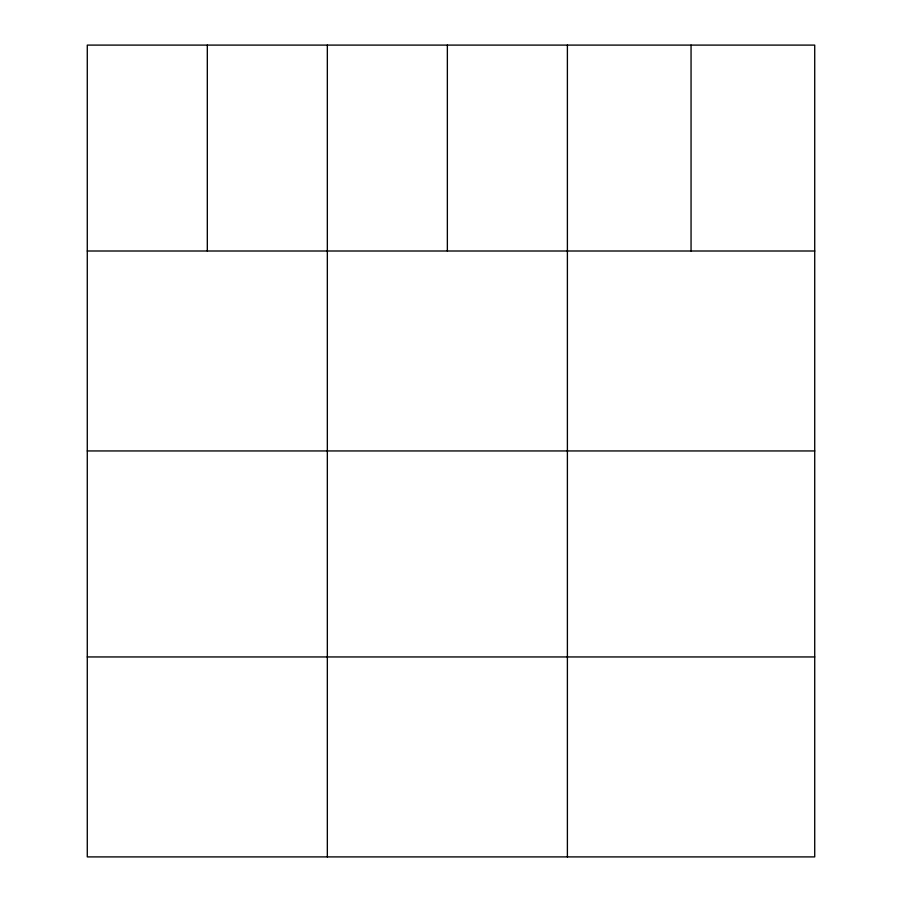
<?xml version="1.0" encoding="UTF-8"?>
<svg xmlns="http://www.w3.org/2000/svg" width="902" height="902" viewBox="0 0 902 902"><rect width="100%" height="100%" fill="white"/><g stroke="black" fill="none" stroke-linecap="round" stroke-linejoin="round"><path stroke-width="1.35" d="M814.72 251.004L814.72 856.9L87.28 856.9L87.28 45.1L814.72 45.1L814.72 251.004L87.28 251.004M87.28 450.944L814.72 450.944M87.28 656.949L814.72 656.949M691.056 45.1L691.056 251.004M567.392 45.1L567.392 856.9M447.358 45.1L447.358 251.004M327.336 45.1L327.336 856.9M207.313 45.1L207.313 251.004"/></g></svg>
